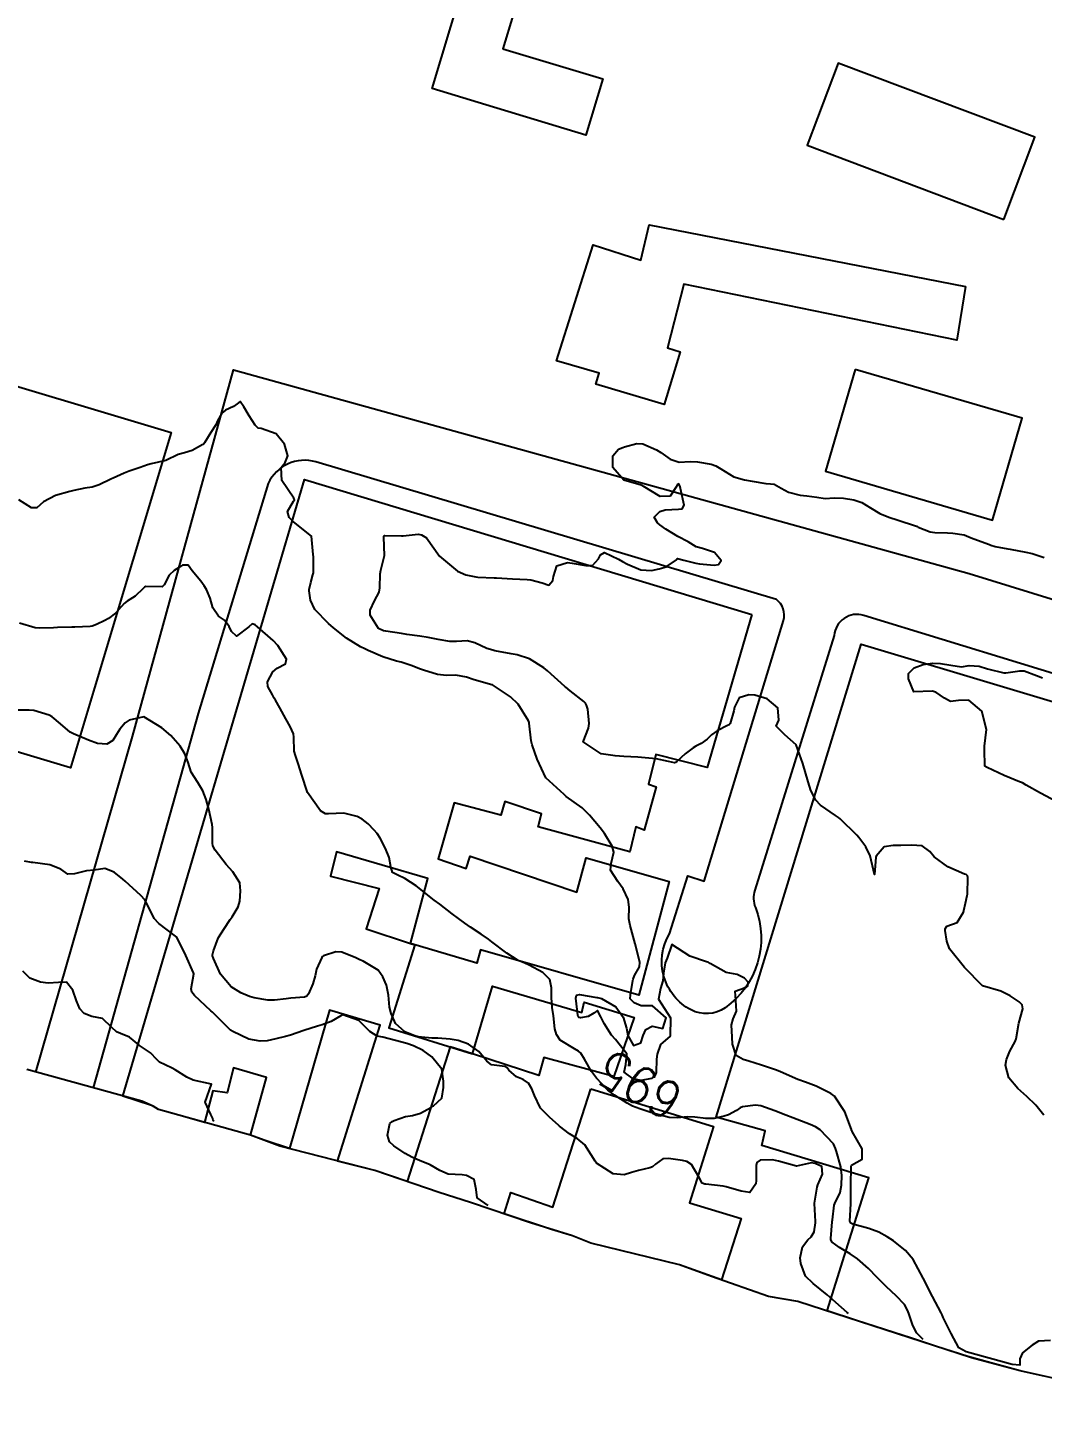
# Model space of a CAD drawing. Header units: metres. Extents: x 286371 to 293043, y 7462578 to 7466404.
# Drawn here: x 288178.5 to 288289.2, y 7465048.3 to 7465199.6 of the extents above; entities that cross this region are included whole.
import ezdxf
from ezdxf.enums import TextEntityAlignment as Align

# ---------------------------------------------------------------- set-up
doc = ezdxf.new("R2010")
doc.units = ezdxf.units.M
doc.header["$MEASUREMENT"] = 0
for name, color, linetype in [('Area', 45, 'Continuous'), ('Cotas', 45, 'Continuous'), ('Curvas de Nivel 1m', 11, 'Continuous'), ('Curvas de Nivel 5m', 15, 'Continuous'), ('Edificações', 30, 'Continuous'), ('Vias primárias', 230, 'Continuous')]:
    doc.layers.add(name, color=color, linetype=linetype)
doc.styles.add('Style-STANDARD', font='STANDARD.shx')

msp = doc.modelspace()

# ---------------------------------------------------------------- linework, layer by layer
at = {"layer": 'Area'}
msp.add_polyline3d([(288291.74, 7465051.82, 698.17), (288286.82, 7465052.93, 706.73), (288281.51, 7465054.35, 698.74), (288262.57, 7465060.5, 693.99), (288259.37, 7465061.05, 694.03), (288253.13, 7465063.24, 697.25), (288249.64, 7465064.49, 697.38), (288239.96, 7465066.88, 697.73), (288237.97, 7465067.66, 697.49), (288233.4, 7465069.08, 693.57), (288226.83, 7465071.31, 693.28), (288223.44, 7465072.39, 693.24), (288216.4, 7465074.78, 701.39), (288206.03, 7465077.46, 696.47), (288202.85, 7465078.66, 697.11), (288192.78, 7465081.45, 696.62), (288192.21, 7465081.83, 696.55), (288190.96, 7465082.35, 696.69), (288178.44, 7465085.81, 691.56)], dxfattribs=at)
at = {"layer": 'Curvas de Nivel 1m', "flags": 128}
for points, elevation in [([(288290.15, 7465056.25), (288288.83, 7465056.17), (288288.14, 7465055.72), (288287.07, 7465054.89), (288286.78, 7465054.23), (288286.78, 7465053.55), (288285.96, 7465053.62), (288280.94, 7465054.98), (288280.13, 7465055.45), (288279.31, 7465057.01), (288278.44, 7465058.76), (288278.31, 7465059.02), (288278.19, 7465059.25), (288277.25, 7465061.04), (288276.24, 7465063.05), (288275.15, 7465065.07), (288274.3, 7465066.05), (288272.99, 7465067.1), (288272.32, 7465067.57), (288271.4, 7465068.05), (288270.33, 7465068.48), (288268.57, 7465068.94), (288268.34, 7465069.06), (288268.27, 7465069.18), (288268.25, 7465069.27), (288268.35, 7465071.17), (288268.34, 7465071.21), (288268.35, 7465073.18), (288268.35, 7465073.23), (288268.38, 7465075.18), (288268.38, 7465075.23), (288268.44, 7465075.37), (288269.58, 7465076.02), (288269.57, 7465077.16), (288268.49, 7465079.06), (288268.44, 7465079.18), (288268.41, 7465079.26), (288267.71, 7465081.19), (288266.55, 7465082.9), (288266.17, 7465083.21), (288264.57, 7465083.99), (288263.39, 7465084.44), (288262.58, 7465084.74), (288261.32, 7465085.28), (288260.59, 7465085.61), (288260.11, 7465085.79), (288258.6, 7465086.31), (288257.23, 7465086.72), (288256.61, 7465086.91), (288255.82, 7465087.37), (288255.42, 7465088.59), (288255.39, 7465089.37), (288255.33, 7465090.72), (288255.52, 7465091.37), (288255.87, 7465092.19), (288255.81, 7465093.37), (288255.72, 7465094.38), (288256.73, 7465094.74), (288257.12, 7465094.97), (288257.13, 7465095.35), (288256.75, 7465095.8), (288255.93, 7465096.19), (288254.76, 7465096.42), (288253.01, 7465097.41), (288252.78, 7465097.54), (288252.61, 7465097.59), (288250.79, 7465098.2), (288248.8, 7465099.47), (288248.29, 7465097.98), (288248.1, 7465097.48), (288247.89, 7465096.35), (288247.83, 7465095.49), (288247.56, 7465094.67), (288247.36, 7465093.49), (288248.68, 7465091.47), (288248.65, 7465089.47), (288247.58, 7465088.55), (288247.2, 7465087.5), (288247.15, 7465086.96), (288247.1, 7465085.5), (288246.97, 7465085.12), (288246.58, 7465084.85), (288245.46, 7465084.64), (288244.58, 7465084.82), (288243.61, 7465085.55), (288243.79, 7465086.36), (288243.92, 7465087.54), (288242.65, 7465089.11), (288242.24, 7465089.57), (288241.42, 7465090.84), (288241.06, 7465091.59), (288240.69, 7465092.27), (288240.31, 7465091.98), (288239.67, 7465091.61), (288238.84, 7465091.46), (288238.68, 7465091.52), (288238.6, 7465091.63), (288238.57, 7465091.74), (288238.33, 7465093.63), (288238.42, 7465093.93), (288238.72, 7465094.02), (288240.62, 7465093.69), (288240.72, 7465093.67), (288241.14, 7465093.59), (288242.7, 7465092.65), (288243.5, 7465091.55), (288243.87, 7465090.34), (288244.03, 7465089.54), (288244.64, 7465088.46), (288245.44, 7465088.72), (288245.69, 7465089.52), (288245.98, 7465090.2), (288246.67, 7465090.55), (288247.85, 7465090.31), (288248.18, 7465091.48), (288246.7, 7465092.79), (288245.47, 7465092.76), (288244.71, 7465093.1), (288244.26, 7465093.54), (288244.3, 7465093.96), (288244.57, 7465095.54), (288244.59, 7465095.69), (288244.75, 7465096.1), (288245.27, 7465097.02), (288245.33, 7465097.53), (288244.8, 7465099.53), (288244.25, 7465101.54), (288244.11, 7465102.28), (288244.14, 7465103.55), (288244.05, 7465104.37), (288243.52, 7465105.56), (288242.91, 7465106.34), (288242.11, 7465107.58), (288242.19, 7465108.33), (288242.5, 7465109.57), (288242.31, 7465110.22), (288241.45, 7465111.59), (288241, 7465112.22), (288239.84, 7465113.61), (288239.04, 7465114.39), (288237.28, 7465115.65), (288237.06, 7465115.84), (288235.08, 7465117.68), (288234.13, 7465119.7), (288233.57, 7465121.28), (288233.48, 7465121.71), (288233.23, 7465123.65), (288233.23, 7465123.71), (288233.18, 7465123.91), (288232.05, 7465125.73), (288231.22, 7465126.5), (288229.35, 7465127.77), (288229.23, 7465127.81), (288229.18, 7465127.83), (288227.24, 7465128.37), (288226.41, 7465128.66), (288225.25, 7465128.9), (288224.24, 7465128.86), (288223.25, 7465128.96), (288221.72, 7465129.43), (288221.26, 7465129.59), (288220.47, 7465129.91), (288219.27, 7465130.31), (288218.78, 7465130.42), (288217.28, 7465130.88), (288215.69, 7465131.58), (288215.3, 7465131.77), (288214.84, 7465131.99), (288213.32, 7465132.91), (288211.88, 7465134.04), (288211.34, 7465134.52), (288209.84, 7465136.07), (288209.38, 7465137.06), (288209.23, 7465138.08), (288209.23, 7465138.24), (288209.41, 7465139.01), (288209.65, 7465139.84), (288209.7, 7465140.07), (288209.7, 7465141.82), (288209.69, 7465142.07), (288209.48, 7465144.07), (288207.51, 7465145.64), (288207.07, 7465146.11), (288206.88, 7465146.76), (288207.54, 7465147.87), (288207.62, 7465148.03), (288207.6, 7465148.1), (288207.55, 7465148.2), (288206.25, 7465150.12), (288206.17, 7465151.55), (288206.6, 7465152.12), (288206.91, 7465152.82), (288206.55, 7465154.12), (288205.65, 7465155.22), (288204.01, 7465155.81), (288203.66, 7465155.86), (288203.36, 7465156.17), (288202.68, 7465157.19), (288202.1, 7465158.19), (288201.71, 7465158.75), (288201.39, 7465158.52), (288200.97, 7465158.21), (288200.09, 7465157.83), (288199.69, 7465157.48), (288199.25, 7465156.66), (288199.04, 7465156.23), (288198.52, 7465155.37), (288197.82, 7465154.25), (288197.74, 7465154.15), (288197.63, 7465154.06), (288196.48, 7465153.42), (288195.62, 7465153.16), (288194.95, 7465152.97), (288193.61, 7465152.31), (288192, 7465151.95), (288191.6, 7465151.83), (288190.8, 7465151.55), (288189.6, 7465151.14), (288189.05, 7465150.93), (288187.84, 7465150.41), (288187.66, 7465150.33), (288187.58, 7465150.29), (288186.33, 7465149.68), (288185.57, 7465149.42), (288184.74, 7465149.29), (288183.56, 7465149.05), (288183.12, 7465148.92), (288181.55, 7465148.5), (288180.25, 7465147.81), (288179.53, 7465147.16), (288178.94, 7465147.14), (288177.55, 7465148.01)], 696), ([(288289.41, 7465080.85), (288288.54, 7465081.93), (288287.55, 7465082.88), (288286.57, 7465083.75), (288285.6, 7465084.91), (288285.23, 7465086.29), (288285.32, 7465086.91), (288285.7, 7465087.83), (288286.29, 7465088.9), (288286.39, 7465089.16), (288286.67, 7465090.89), (288287.13, 7465092.46), (288287.03, 7465092.89), (288286.71, 7465093.22), (288285.75, 7465093.88), (288284.73, 7465094.37), (288282.73, 7465094.95), (288280.76, 7465096.98), (288279.13, 7465099.01), (288278.81, 7465099.85), (288278.63, 7465101.02), (288278.65, 7465101.2), (288278.83, 7465101.47), (288279.95, 7465101.89), (288280.63, 7465102.99), (288280.68, 7465103.17), (288280.87, 7465103.98), (288281.06, 7465104.81), (288281.09, 7465104.98), (288281.12, 7465106.78), (288281.07, 7465106.98), (288280.93, 7465107.11), (288280.75, 7465107.17), (288278.94, 7465107.94), (288277.45, 7465109.04), (288276.96, 7465109.64), (288276.15, 7465110.24), (288274.97, 7465110.31), (288273.8, 7465110.27), (288272.97, 7465110.28), (288271.97, 7465110.12), (288271.12, 7465109.13), (288271.08, 7465109), (288270.92, 7465107.13), (288270.46, 7465109.14), (288269.97, 7465110.14), (288269.23, 7465111.16), (288268.99, 7465111.42), (288267.19, 7465113.19), (288267.02, 7465113.33), (288266.67, 7465113.55), (288265.04, 7465114.67), (288264.52, 7465115.23), (288264, 7465116.3), (288263.69, 7465117.25), (288263.1, 7465119.25), (288262.38, 7465121.27), (288261.15, 7465122.38), (288260.21, 7465123.3), (288260.5, 7465123.97), (288260.39, 7465125.3), (288259.22, 7465126.31), (288257.87, 7465126.69), (288257.23, 7465126.74), (288256.18, 7465126.4), (288255.64, 7465125.37), (288255.57, 7465124.99), (288255.18, 7465123.62), (288255.08, 7465123.47), (288254.88, 7465123.38), (288253.75, 7465122.81), (288253.16, 7465122.37), (288252.66, 7465121.9), (288252, 7465121.42), (288251.45, 7465121.12), (288251.14, 7465120.93), (288250.28, 7465120.3), (288249.35, 7465119.46), (288249.22, 7465119.35), (288249.11, 7465119.32), (288248.46, 7465119.47), (288247.12, 7465119.73), (288245.49, 7465119.9), (288245.12, 7465119.92), (288243.57, 7465120), (288243.12, 7465120.05), (288242.62, 7465120.07), (288241.12, 7465120.31), (288239.14, 7465121.62), (288239.71, 7465123.08), (288239.81, 7465123.61), (288239.65, 7465125.17), (288239.51, 7465125.62), (288239.4, 7465125.82), (288239.21, 7465125.99), (288237.71, 7465127.16), (288237.23, 7465127.56), (288237.13, 7465127.66), (288235.26, 7465129.36), (288234.86, 7465129.69), (288233.28, 7465130.67), (288231.93, 7465131.09), (288231.29, 7465131.2), (288229.51, 7465131.55), (288229.29, 7465131.6), (288228.64, 7465131.78), (288227.3, 7465132.41), (288226.49, 7465132.64), (288225.3, 7465132.55), (288224.58, 7465132.57), (288223.31, 7465132.78), (288222.21, 7465132.98), (288221.31, 7465133.15), (288219.89, 7465133.34), (288219.32, 7465133.42), (288217.59, 7465133.69), (288217.33, 7465133.74), (288216.79, 7465133.96), (288215.91, 7465135.43), (288215.88, 7465135.98), (288216.35, 7465137), (288216.88, 7465137.96), (288216.96, 7465138.41), (288216.97, 7465139.96), (288217.05, 7465140.34), (288217.45, 7465141.95), (288217.37, 7465143.96), (288217.38, 7465144.07), (288217.49, 7465144.12), (288219.31, 7465144.1), (288219.49, 7465144.11), (288221.13, 7465144.26), (288221.49, 7465144.2), (288222.05, 7465143.89), (288223.45, 7465141.86), (288225.43, 7465140.23), (288226.33, 7465139.82), (288227.42, 7465139.61), (288227.63, 7465139.59), (288229.41, 7465139.51), (288229.68, 7465139.5), (288231.41, 7465139.41), (288233.01, 7465139.32), (288233.41, 7465139.29), (288234.68, 7465138.96), (288235.4, 7465138.71), (288235.84, 7465139.23), (288235.89, 7465139.67), (288236.27, 7465140.82), (288237.44, 7465141.17), (288237.95, 7465141.12), (288239.43, 7465140.85), (288240.16, 7465140.87), (288240.8, 7465141.59), (288241.02, 7465142.02), (288241.45, 7465142.29), (288243, 7465141.56), (288243.44, 7465141.3), (288243.97, 7465141.01), (288245.43, 7465140.39), (288246.61, 7465140.32), (288247.43, 7465140.48), (288248.19, 7465140.72), (288249.33, 7465141.47), (288249.38, 7465141.53), (288249.45, 7465141.63), (288250.11, 7465141.45), (288251.44, 7465141.1), (288251.82, 7465141.05), (288253.44, 7465140.91), (288253.89, 7465140.95), (288254.19, 7465141.39), (288253.46, 7465142.27), (288252.17, 7465142.72), (288251.47, 7465142.9), (288250.6, 7465143.45), (288249.48, 7465144.04), (288248.15, 7465144.83), (288247.5, 7465145.28), (288247.24, 7465145.5), (288246.88, 7465146.14), (288247.52, 7465146.74), (288248.09, 7465146.92), (288249.53, 7465146.99), (288249.96, 7465147.03), (288250.17, 7465147.45), (288249.77, 7465149.25), (288249.71, 7465149.46), (288249.57, 7465149.76), (288249.38, 7465149.66), (288249.31, 7465149.47), (288248.62, 7465148.41), (288247.55, 7465148.4), (288245.7, 7465149.52), (288245.57, 7465149.6), (288245.46, 7465149.63), (288243.58, 7465150.19), (288242.39, 7465151.57), (288242.36, 7465152.83), (288242.98, 7465153.56), (288243.45, 7465153.75), (288243.64, 7465153.81), (288244.99, 7465154.19), (288245.64, 7465154.13), (288247.15, 7465153.5), (288247.63, 7465153.2), (288248.64, 7465152.46), (288249.6, 7465152.14), (288250.82, 7465152.23), (288251.61, 7465152.19), (288253.1, 7465151.91), (288253.6, 7465151.75), (288254.16, 7465151.4), (288255.58, 7465150.54), (288256.73, 7465150.21), (288257.58, 7465150.08), (288259.08, 7465149.81), (288259.57, 7465149.78), (288260, 7465149.74), (288260.75, 7465149.3), (288261.56, 7465148.86), (288262.83, 7465148.53), (288263.55, 7465148.47), (288264.63, 7465148.31), (288265.55, 7465148.17), (288266.52, 7465148.23), (288267.55, 7465148.2), (288268.67, 7465148.04), (288269.54, 7465147.75), (288270.5, 7465147.14), (288271.53, 7465146.53), (288272.51, 7465146.12), (288273.51, 7465145.8), (288275.39, 7465145.18), (288275.51, 7465145.16), (288275.58, 7465145.14), (288275.7, 7465145.06), (288276.99, 7465144.54), (288277.5, 7465144.46), (288278.89, 7465144.41), (288279.49, 7465144.39), (288280.7, 7465144.19), (288281.49, 7465143.89), (288282.16, 7465143.64), (288283.48, 7465143.15), (288283.62, 7465143.09), (288284.11, 7465142.93), (288285.47, 7465142.67), (288285.75, 7465142.63), (288287.46, 7465142.32), (288288.15, 7465142.18), (288289.45, 7465141.74)], 697), ([(288290.77, 7465115.1), (288289.06, 7465116), (288287.5, 7465116.88), (288287.08, 7465117.11), (288286.74, 7465117.23), (288285.09, 7465117.94), (288283.23, 7465118.81), (288283.1, 7465118.88), (288283.06, 7465118.9), (288282.99, 7465118.95), (288282.95, 7465120.77), (288282.95, 7465120.95), (288282.95, 7465121.13), (288283.16, 7465122.94), (288282.65, 7465124.95), (288281.21, 7465126.17), (288280.1, 7465126.1), (288279.21, 7465125.99), (288278.56, 7465126.37), (288277.62, 7465127.03), (288277.23, 7465127.15), (288275.22, 7465127.07), (288274.66, 7465128.49), (288274.66, 7465129.08), (288275.26, 7465129.7), (288276.25, 7465130.03), (288277.27, 7465130.18), (288278.12, 7465130.17), (288279.27, 7465129.96), (288280.44, 7465129.81), (288281.27, 7465129.94), (288282.36, 7465129.86), (288283.26, 7465129.57), (288285.05, 7465129.12), (288285.26, 7465129.12), (288286.79, 7465129.36), (288287.26, 7465129.35), (288288.61, 7465128.86), (288289.25, 7465128.59)], 698), ([(288268.1, 7465059.19), (288267.96, 7465059.29), (288265.76, 7465061.21), (288264.24, 7465062.45), (288263.41, 7465063.25), (288262.88, 7465064.65), (288262.81, 7465065.26), (288263.09, 7465066.47), (288263.67, 7465067.24), (288264.01, 7465067.55), (288264.33, 7465068.1), (288264.49, 7465069.08), (288264.5, 7465069.23), (288264.39, 7465071.21), (288264.4, 7465071.23), (288264.66, 7465072.97), (288264.74, 7465073.23), (288265.24, 7465074.4), (288265.17, 7465075.22), (288264.44, 7465075.57), (288264.06, 7465075.62), (288262.43, 7465075.26), (288260.44, 7465075.82), (288259.8, 7465075.95), (288258.44, 7465075.93), (288258.09, 7465075.68), (288258, 7465075.33), (288258.03, 7465073.71), (288257.99, 7465073.33), (288257.33, 7465072.4), (288256.39, 7465072.54), (288254.75, 7465073.02), (288254.4, 7465073.09), (288252.53, 7465073.29), (288252.4, 7465073.31), (288252.13, 7465073.42), (288251.79, 7465074.04), (288250.96, 7465075.44), (288250.44, 7465075.78), (288249.99, 7465075.9), (288248.44, 7465076.11), (288247.85, 7465076.08), (288247.02, 7465075.5), (288246.72, 7465075.21), (288246.43, 7465075.09), (288245.17, 7465074.78), (288244.42, 7465074.57), (288243.62, 7465074.34), (288242.42, 7465074.42), (288240.59, 7465075.59), (288240.44, 7465075.8), (288239.32, 7465077.61), (288238.48, 7465078.28), (288237.65, 7465078.8), (288236.57, 7465079.65), (288236.5, 7465079.71), (288235.47, 7465080.63), (288234.53, 7465081.55), (288234.47, 7465081.63), (288234.43, 7465081.69), (288233.82, 7465082.97), (288233.55, 7465083.7), (288233.19, 7465084.33), (288232.58, 7465084.74), (288231.88, 7465085.03), (288231.02, 7465085.75), (288230.84, 7465085.99), (288230.6, 7465086.14), (288229.15, 7465086.32), (288228.61, 7465086.72), (288227.76, 7465087.8), (288226.64, 7465088.6), (288225.49, 7465088.98), (288224.64, 7465089.12), (288223.28, 7465089.23), (288222.64, 7465089.26), (288221.13, 7465089.41), (288220.65, 7465089.54), (288219.66, 7465089.92), (288218.67, 7465090.84), (288218.19, 7465091.94), (288218.02, 7465092.62), (288217.9, 7465093.95), (288217.66, 7465095.02), (288217.27, 7465095.96), (288216.76, 7465096.66), (288215.13, 7465097.64), (288214.78, 7465097.79), (288214.33, 7465098), (288212.79, 7465098.63), (288212.15, 7465098.67), (288210.79, 7465098.23), (288210.69, 7465098.15), (288210.63, 7465098.06), (288210.05, 7465096.78), (288209.88, 7465096.07), (288209.63, 7465095.18), (288209.18, 7465094.08), (288208.98, 7465093.82), (288208.72, 7465093.71), (288207.22, 7465093.6), (288206.72, 7465093.55), (288205.44, 7465093.41), (288204.71, 7465093.4), (288203.22, 7465093.66), (288202.72, 7465093.81), (288201.78, 7465094.19), (288200.73, 7465094.85), (288199.56, 7465096.22), (288198.78, 7465097.95), (288198.7, 7465098.24), (288198.7, 7465098.33), (288198.79, 7465098.77), (288199.18, 7465099.86), (288199.35, 7465100.23), (288199.91, 7465101.14), (288200.62, 7465102.21), (288200.72, 7465102.34), (288200.85, 7465102.51), (288201.48, 7465103.58), (288201.66, 7465104.19), (288201.76, 7465105.32), (288201.68, 7465106.19), (288200.92, 7465107.39), (288200.18, 7465108.22), (288198.96, 7465109.78), (288198.73, 7465110.24), (288198.67, 7465110.53), (288198.68, 7465112.24), (288198.65, 7465112.59), (288198.3, 7465114.25), (288198, 7465115.29), (288197.63, 7465116.26), (288197.07, 7465117.16), (288196.37, 7465118.28), (288196.04, 7465119.35), (288195.67, 7465120.29), (288195.14, 7465121.13), (288194.13, 7465122.31), (288193.17, 7465123.13), (288191.18, 7465124.35), (288189.59, 7465123.97), (288189.17, 7465123.68), (288188.59, 7465122.97), (288188.2, 7465122.4), (288187.8, 7465121.75), (288187.14, 7465121.33), (288186.13, 7465121.43), (288185.14, 7465121.8), (288183.51, 7465122.47), (288183.16, 7465122.67), (288182.08, 7465123.58), (288181.18, 7465124.33), (288180.86, 7465124.51), (288179.19, 7465125.01), (288178.67, 7465125.07), (288177.19, 7465125.05)], 694), ([(288228.76, 7465070.97), (288227.57, 7465071.8), (288227.45, 7465072.74), (288227.24, 7465073.8), (288226.42, 7465074.26), (288225.93, 7465074.31), (288224.42, 7465074.38), (288223.5, 7465074.78), (288222.44, 7465075.41), (288221.28, 7465075.89), (288220.45, 7465076.24), (288219.72, 7465076.65), (288218.47, 7465077.49), (288218, 7465077.94), (288217.77, 7465078.66), (288218.04, 7465079.94), (288218.29, 7465080.15), (288218.51, 7465080.24), (288219.75, 7465080.68), (288220.52, 7465080.82), (288221.38, 7465081.04), (288222.53, 7465081.69), (288222.63, 7465081.77), (288222.81, 7465081.87), (288223.72, 7465082.69), (288223.9, 7465083.85), (288223.88, 7465084.55), (288223.71, 7465085.86), (288222.61, 7465087.2), (288221.67, 7465087.89), (288220.63, 7465088.41), (288219.9, 7465088.65), (288218.64, 7465089), (288217.26, 7465089.34), (288216.65, 7465089.47), (288215.84, 7465089.98), (288214.67, 7465091.16), (288212.91, 7465091.79), (288212.68, 7465091.7), (288211.65, 7465091.06), (288210.66, 7465090.72), (288210.15, 7465090.57), (288208.65, 7465090.08), (288207.2, 7465089.56), (288206.64, 7465089.42), (288205.61, 7465089.16), (288204.64, 7465088.96), (288203.87, 7465088.93), (288202.64, 7465089.14), (288200.89, 7465089.97), (288200.66, 7465090.13), (288200.57, 7465090.21), (288198.69, 7465092.07), (288198.51, 7465092.24), (288196.72, 7465093.91), (288196.42, 7465094.27), (288196.37, 7465094.63), (288196.65, 7465096.27), (288196.63, 7465096.39), (288195.78, 7465098.28), (288194.81, 7465100.29), (288192.84, 7465101.78), (288192.33, 7465102.33), (288191.76, 7465103.44), (288191.3, 7465104.35), (288190.88, 7465104.83), (288189.17, 7465106.38), (288188.91, 7465106.61), (288187.95, 7465107.37), (288186.92, 7465107.76), (288185.77, 7465107.59), (288184.92, 7465107.52), (288183.62, 7465107.18), (288182.91, 7465107.14), (288182.14, 7465107.7), (288180.93, 7465108.18), (288179.08, 7465108.41), (288178.94, 7465108.42), (288178.16, 7465108.56)], 693), ([(288198.82, 7465080.13), (288198.75, 7465080.24), (288198.74, 7465080.47), (288198.51, 7465080.91), (288197.87, 7465082.25), (288198.56, 7465084.23), (288196.57, 7465084.66), (288195.89, 7465084.97), (288194.6, 7465085.8), (288194.27, 7465085.98), (288193.53, 7465086.32), (288192.92, 7465086.64), (288192.61, 7465086.91), (288191.91, 7465087.63), (288190.83, 7465088.36), (288190.71, 7465088.44), (288190.64, 7465088.51), (288189.63, 7465089.36), (288188.65, 7465089.77), (288188.21, 7465089.95), (288187.69, 7465090.41), (288186.68, 7465091.41), (288185.52, 7465091.6), (288184.69, 7465091.94), (288184.2, 7465092.46), (288183.84, 7465093.33), (288183.43, 7465094.47), (288182.74, 7465095.37), (288181.89, 7465095.34), (288180.74, 7465095.25), (288179.92, 7465095.35), (288178.74, 7465095.78), (288177.98, 7465096.56)], 692)]:
    msp.add_lwpolyline(points, dxfattribs=dict(at, elevation=elevation))
at = {"layer": 'Curvas de Nivel 5m', "elevation": 695, "flags": 128}
msp.add_lwpolyline([(288276.25, 7465056.35), (288275.53, 7465057.06), (288275.07, 7465057.97), (288274.72, 7465059.08), (288274.58, 7465059.47), (288274.2, 7465060.15), (288273.31, 7465061.1), (288272.23, 7465062.11), (288271.21, 7465063.13), (288270.27, 7465064.08), (288269.06, 7465065.16), (288268.29, 7465065.68), (288267.11, 7465066.38), (288266.31, 7465066.96), (288266.17, 7465067.21), (288266.15, 7465067.37), (288266.32, 7465069.2), (288266.33, 7465069.22), (288266.35, 7465069.4), (288266.54, 7465071.03), (288266.6, 7465071.2), (288267.18, 7465072.4), (288267.32, 7465073.19), (288267.36, 7465074.25), (288267.26, 7465075.19), (288266.79, 7465076.87), (288266.69, 7465077.2), (288266.47, 7465077.72), (288264.99, 7465079.23), (288264.5, 7465079.57), (288263.92, 7465079.83), (288262.51, 7465080.36), (288260.8, 7465081.01), (288260.52, 7465081.12), (288260.05, 7465081.3), (288258.53, 7465081.84), (288257.93, 7465081.94), (288256.53, 7465081.76), (288256.26, 7465081.63), (288255.87, 7465081.36), (288255.01, 7465080.88), (288254.51, 7465080.72), (288253.43, 7465080.48), (288252.51, 7465080.46), (288251.34, 7465080.61), (288250.51, 7465080.64), (288249.42, 7465080.55), (288248.51, 7465080.6), (288247.05, 7465080.97), (288246.53, 7465081.13), (288245.32, 7465081.52), (288244.54, 7465081.83), (288243.95, 7465082.14), (288242.56, 7465083.01), (288241.84, 7465083.58), (288240.58, 7465084.89), (288240.05, 7465085.6), (288239.29, 7465086.94), (288238.9, 7465087.62), (288238.63, 7465087.84), (288238.18, 7465088.08), (288236.64, 7465089.04), (288236.21, 7465089.66), (288236.06, 7465090.27), (288235.89, 7465091.67), (288235.76, 7465092.6), (288235.67, 7465093.67), (288235.67, 7465094.73), (288235.51, 7465095.67), (288234.75, 7465096.4), (288233.26, 7465097.21), (288232.77, 7465097.42), (288232.04, 7465097.73), (288230.79, 7465098.51), (288229.17, 7465099.77), (288228.81, 7465100.05), (288228, 7465100.61), (288226.83, 7465101.37), (288226.22, 7465101.81), (288224.85, 7465102.83), (288223.48, 7465103.86), (288222.88, 7465104.31), (288220.9, 7465105.89), (288219.66, 7465106.67), (288218.92, 7465107.03), (288218.34, 7465107.35), (288218.13, 7465107.94), (288217.97, 7465108.96), (288217.58, 7465109.95), (288216.98, 7465111.1), (288216.64, 7465111.61), (288216.34, 7465111.97), (288215.68, 7465112.66), (288215.01, 7465113.15), (288214.46, 7465113.44), (288213.02, 7465113.82), (288211.33, 7465113.74), (288211.02, 7465113.75), (288210.46, 7465114.06), (288209.05, 7465116.08), (288208.39, 7465118.09), (288208.06, 7465119.14), (288207.73, 7465120.11), (288207.61, 7465120.59), (288207.56, 7465122.11), (288207.51, 7465122.47), (288207.16, 7465123.26), (288206.68, 7465124.12), (288206.02, 7465125.31), (288205.56, 7465126.14), (288205.43, 7465126.36), (288205.22, 7465126.72), (288204.74, 7465127.65), (288204.69, 7465128.15), (288205.26, 7465129.23), (288205.74, 7465129.65), (288206.65, 7465130.11), (288206.77, 7465130.63), (288205.83, 7465132.13), (288205.31, 7465132.67), (288203.6, 7465134.16), (288203.34, 7465134.37), (288203.01, 7465134.5), (288202.65, 7465134.17), (288201.32, 7465133.13), (288200.77, 7465133.65), (288200.5, 7465134.21), (288200.01, 7465134.89), (288199.35, 7465135.31), (288198.74, 7465136.24), (288198.42, 7465137.28), (288198.02, 7465138.25), (288197.79, 7465138.65), (288197.41, 7465139.13), (288196.47, 7465140.28), (288196.03, 7465140.88), (288195.43, 7465140.88), (288195.07, 7465140.66), (288194.51, 7465140.31), (288193.94, 7465139.79), (288193.4, 7465138.76), (288193.21, 7465138.52), (288191.4, 7465138.57), (288191.25, 7465138.5), (288191.11, 7465138.36), (288190.26, 7465137.49), (288189.37, 7465136.95), (288189.05, 7465136.71), (288188.77, 7465136.39), (288188.09, 7465135.66), (288187.34, 7465135.08), (288186.92, 7465134.84), (288186.04, 7465134.43), (288185.55, 7465134.22), (288185.33, 7465134.18), (288183.67, 7465134.12), (288183.33, 7465134.11), (288181.76, 7465134.07), (288181.33, 7465134.05), (288179.85, 7465134), (288179.33, 7465134.06), (288177.62, 7465134.56)], dxfattribs=at)
at = {"layer": 'Edificações'}
for points in [[(288230.38, 7465197.27), (288230.38, 7465197.27), (288241.27, 7465193.98), (288239.43, 7465187.86), (288228.53, 7465191.16), (288222.65, 7465192.93), (288226.75, 7465206.52), (288232.64, 7465204.74), (288230.38, 7465197.27)], [(288157.99, 7465135.81), (288136.88, 7465142.13), (288145.24, 7465170.04), (288194.16, 7465155.39), (288185.81, 7465127.49), (288183.2, 7465118.76), (288155.38, 7465127.09), (288157.99, 7465135.81)]]:
    msp.add_lwpolyline(points, dxfattribs=at)
for points in [[(288285.05, 7465178.65), (288288.43, 7465187.61), (288266.97, 7465195.7), (288263.59, 7465186.75)], [(288280.88, 7465171.33), (288279.91, 7465165.46), (288250.13, 7465171.59), (288248.34, 7465164.61), (288249.72, 7465164.2), (288247.98, 7465158.42), (288240.53, 7465160.66), (288240.89, 7465161.84), (288236.24, 7465163.21), (288240.22, 7465175.87), (288245.43, 7465174.19), (288246.35, 7465178.07)], [(288268.82, 7465162.27), (288265.57, 7465151.15), (288283.8, 7465145.82), (288287.05, 7465156.94)], [(288257.54, 7465135.52), (288252.68, 7465118.81), (288247.07, 7465120.22), (288246.25, 7465116.97), (288247.1, 7465116.69), (288245.79, 7465111.97), (288244.9, 7465112.32), (288244.23, 7465109.6), (288234.24, 7465112.32), (288234.58, 7465113.75), (288230.6, 7465115.1), (288230.17, 7465113.6), (288225.05, 7465114.95), (288223.32, 7465108.81), (288226.36, 7465107.78), (288226.82, 7465109.13), (288238.44, 7465105.2), (288239.47, 7465108.95), (288248.54, 7465106.34), (288245.2, 7465093.93), (288227.95, 7465098.89), (288227.52, 7465097.42), (288220.3, 7465099.57), (288222.2, 7465106.67), (288212.22, 7465109.58), (288211.58, 7465106.93), (288216.86, 7465105.59), (288215.46, 7465101.18), (288220.3, 7465099.57), (288220.75, 7465099.44), (288217.92, 7465090.38), (288227.06, 7465087.55), (288229.25, 7465094.92), (288239, 7465092.06), (288239.25, 7465093.17), (288244.69, 7465091.49), (288242.5, 7465085.07), (288234.84, 7465087.15), (288234.29, 7465085.18), (288227.06, 7465087.55), (288224.62, 7465088.31), (288219.92, 7465073.58), (288216.4, 7465074.78), (288212.34, 7465075.83), (288217, 7465090.67), (288211.44, 7465092.32), (288207.08, 7465077.19), (288204.44, 7465078.06), (288202.85, 7465078.66), (288204.59, 7465084.96), (288200.97, 7465086.01), (288200.27, 7465083.26), (288198.74, 7465083.5), (288197.81, 7465080.05), (288194.74, 7465080.9), (288192.78, 7465081.45), (288192.04, 7465081.9), (288188.9, 7465082.92), (288208.72, 7465150.25)], [(288239.98, 7465083.73), (288253.35, 7465079.61), (288250.75, 7465071.26), (288256.39, 7465069.54), (288254.25, 7465062.85), (288249.64, 7465064.49), (288239.96, 7465066.88), (288237.97, 7465067.66), (288235.68, 7465068.37), (288230.51, 7465070.06), (288231.24, 7465072.39), (288235.81, 7465070.78)]]:
    msp.add_lwpolyline(points, close=True, dxfattribs=at)
at = {"layer": 'Edificações', "elevation": 701.86}
msp.add_lwpolyline([(288289.28, 7465052.38), (288286.82, 7465052.93), (288283.64, 7465053.78), (288281.1, 7465054.49), (288277.7, 7465055.59), (288274.96, 7465056.48), (288272.04, 7465057.43), (288268.97, 7465058.42), (288265.75, 7465059.47), (288270.32, 7465073.98), (288258.64, 7465077.52), (288259.01, 7465079.14), (288253.67, 7465080.63), (288269.48, 7465132.26), (288318.61, 7465117.51)], dxfattribs=at)
at = {"layer": 'Vias primárias'}
msp.add_lwpolyline([(288179.41, 7465085.54), (288189.97, 7465122.18), (288200.96, 7465162.21), (288281.26, 7465139.99), (288320.02, 7465128), (288401.46, 7465104.15), (288463.65, 7465085.34)], dxfattribs=at)
at = {"layer": 'Vias primárias', "elevation": 697.23}
msp.add_lwpolyline([(288302.27, 7465048.29), (288306.22, 7465062.02), (288316.45, 7465096.22), (288321.82, 7465115.25, 0.015437), (288322.31, 7465117.23, 0.356881), (288321.06, 7465119.68), (288269.76, 7465135.41, 0.478119), (288266.53, 7465133.22), (288257.87, 7465105.4, 0.170146), (288257.93, 7465103.51, -0.345563), (288254.63, 7465092.57, -0.280877), (288250.91, 7465092.33, -0.429358), (288248.55, 7465100.63), (288250.55, 7465106.96), (288252.34, 7465106.4), (288260.99, 7465134.84, 0.315817), (288260.22, 7465137.16), (288209.98, 7465152.16, 0.372922), (288204.76, 7465149.8), (288197.13, 7465124.69), (288185.66, 7465083.82)], format="xyb", dxfattribs=at)

# ---------------------------------------------------------------- texts
at = {"layer": 'Cotas', "style": 'Style-STANDARD'}
msp.add_text('695', height=4, rotation=151.3117, dxfattribs=at).set_placement((288245.33, 7465084.13, 695), align=Align.MIDDLE_CENTER)

doc.saveas('drawing.dxf')
